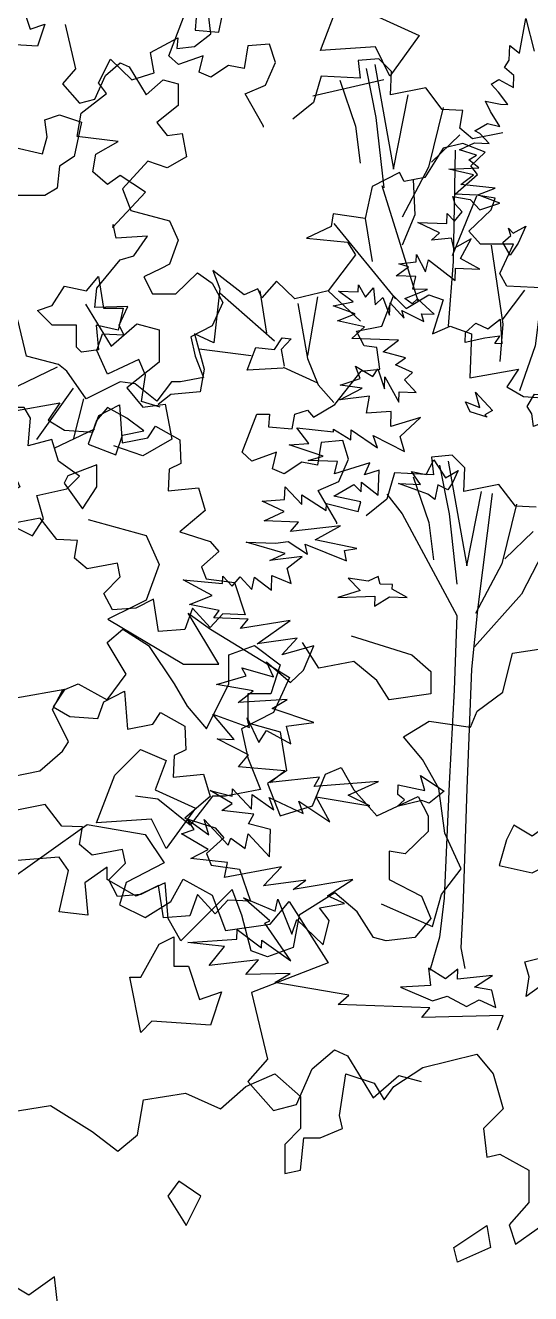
# Model space of a CAD drawing. Header units: inches. Extents: x -11 to 128, y 7 to 56.
# Drawn here: x 25.338 to 25.583, y 23.187 to 23.801 of the extents above; entities that cross this region are included whole.
import ezdxf

# ---------------------------------------------------------------- set-up
doc = ezdxf.new("R2010")
doc.units = ezdxf.units.IN
doc.header["$MEASUREMENT"] = 0
doc.layers.add('CAY', color=94, linetype='Continuous')
doc.layers.add('CAY-3', color=61, linetype='Continuous')
picture_1 = doc.add_image_def('image1.jpg', size_in_pixel=(1680, 1093))

# ---------------------------------------------------------------- blocks, each defined once
blk = doc.blocks.new('A$C76451831')
at = {"layer": 'CAY'}
for p, q in [((3306.5, 1682.6), (3317.1, 1724.4)), ((3317.1, 1724.4), (3361.9, 1731.5)), ((3278.8, 1661.9), (3306.5, 1682.6)), ((3271.7, 1644.8), (3278.8, 1661.9)), ((3199.2, 1634.2), (3226.9, 1651.3)), ((3226.9, 1651.3), (3271.7, 1644.8)), ((3219.8, 1610), (3199.2, 1634.2)), ((3237.5, 1578.7), (3219.8, 1610)), ((3244, 1530.4), (3237.5, 1578.7)), ((2764.5, 1473.6), (2857.6, 1539.7)), ((2857.6, 1539.7), (2920.1, 1529)), ((2920.1, 1529), (2940.8, 1498.4)), ((3261.7, 1492), (3244, 1530.4)), ((2940.8, 1498.4), (2899.5, 1477.1)), ((3240.4, 1464.3), (3261.7, 1492)), ((2947.9, 1456.5), (2961.4, 1480.7)), ((2961.4, 1480.7), (2992.7, 1463.6)), ((2899.5, 1477.1), (2892.4, 1452.9)), ((3230.4, 1429.5), (3240.4, 1464.3)), ((2892.4, 1452.9), (2920.1, 1439.4)), ((2920.1, 1439.4), (2947.9, 1456.5)), ((2992.7, 1463.6), (3006.8, 1425.2)), ((3055.2, 1432.3), (3075.8, 1456.5)), ((3075.8, 1456.5), (3117.7, 1390.4)), ((3175, 1454.3), (3230.4, 1429.5)), ((3006.8, 1425.2), (3055.2, 1432.3)), ((3117.7, 1390.4), (3035.1, 1358.6)), ((3035.1, 1358.6), (3052.2, 1286.6)), ((3052.2, 1286.6), (3031, 1262.4)), ((4929.6, 1084.7), (4941, 1036.7)), ((5071.3, 1092.1), (5070.3, 1078.4)), ((5095.6, 1076.3), (5098.8, 1092.1)), ((5420.6, 1053.6), (5427.3, 1091)), ((5427.3, 1091), (5436.5, 1055.8)), ((5070.3, 1078.4), (5095.6, 1076.3)), ((5409.5, 1046.3), (5410, 1062.2)), ((5410, 1062.2), (5420.6, 1053.6)), ((4973.2, 1029.6), (4989.3, 1043.4)), ((4989.3, 1043.4), (4998.7, 1039.1)), ((5268.6, 1047.8), (5246.4, 1045.7)), ((5246.4, 1045.7), (5248.5, 1026.7)), ((5282.3, 1034.1), (5268.6, 1047.8)), ((5404.2, 1038.3), (5409.5, 1046.3)), ((4941, 1036.7), (4926.8, 1020.6)), ((4961.8, 1004.1), (4973.2, 1029.6)), ((4998.7, 1039.1), (5017.2, 1008.8)), ((5206.3, 1028.8), (5197.9, 1000.4)), ((5248.5, 1026.7), (5206.3, 1028.8)), ((5281.2, 1008.8), (5282.3, 1034.1)), ((5414.3, 1029.8), (5404.2, 1038.3)), ((5413.9, 1016.7), (5414.3, 1029.8)), ((4926.8, 1020.6), (4945.3, 999.7)), ((5017.2, 1008.8), (5035.7, 1024.9)), ((5035.7, 1024.9), (5051.8, 1020.6)), ((5051.8, 1020.6), (5051.8, 997.4)), ((5273.8, 1025), (5197.2, 1007.3)), ((5319.2, 1016.2), (5281.2, 1008.8)), ((5337.1, 993), (5319.2, 1016.2)), ((5390, 1020.2), (5398.3, 1025.4)), ((5397.8, 1011.8), (5390, 1020.2)), ((5398.3, 1025.4), (5413.9, 1016.7)), ((4945.3, 999.7), (4961.8, 1004.1)), ((5197.9, 1000.4), (5175.7, 982.4)), ((5389, 990.8), (5383.9, 1001.9)), ((5383.9, 1001.9), (5400.1, 998.6)), ((5407.8, 998.3), (5397.8, 1011.8)), ((5051.8, 997.4), (5028.6, 978.9)), ((5359.3, 991.9), (5337.1, 993)), ((5356.1, 972.9), (5359.3, 991.9)), ((5399.3, 974.6), (5389, 990.8)), ((5400.1, 998.6), (5407.8, 998.3)), ((5028.6, 978.9), (5040, 965.1)), ((5369.8, 961.3), (5356.1, 972.9)), ((5372.4, 970.1), (5385.8, 977.8)), ((5385.8, 977.8), (5399.3, 974.6)), ((5040, 965.1), (5056.1, 967.1)), ((5056.1, 967.1), (5060.8, 941.9)), ((5402.5, 967.7), (5369.8, 961.3)), ((5377.7, 967.2), (5372.4, 970.1)), ((5387.7, 956.4), (5377.7, 967.2)), ((5355.8, 949.4), (5371.9, 957)), ((5374.2, 943.7), (5355.8, 949.4)), ((5371.9, 957), (5387.7, 956.4)), ((5019.2, 937.2), (4991.7, 907.3)), ((5040, 930.1), (5019.2, 937.2)), ((5060.8, 941.9), (5040, 930.1)), ((5365.8, 938.6), (5374.2, 943.7)), ((5376.4, 930.1), (5365.8, 938.6)), ((5344.2, 928.5), (5376.4, 930.1)), ((5370.7, 922.5), (5344.2, 928.5)), ((5357.2, 912.1), (5370.7, 922.5)), ((4991.7, 907.3), (5000.7, 884.1)), ((5394.2, 908.1), (5357.2, 912.1)), ((5375.4, 901.1), (5394.2, 908.1)), ((5351, 891), (5348.6, 899.3)), ((5348.6, 899.3), (5367.1, 895.9)), ((5358.4, 882.6), (5351, 891)), ((5367.1, 895.9), (5377.5, 884.7)), ((5399.1, 892.1), (5375.4, 901.1)), ((5377.5, 884.7), (5399.1, 892.1)), ((5000.7, 884.1), (5042.4, 872.7)), ((5342.1, 870.1), (5342.5, 880.9)), ((5342.5, 880.9), (5350.4, 872.5)), ((5350.4, 872.5), (5358.4, 882.6)), ((5042.4, 872.7), (5051.8, 851.9)), ((5310.5, 871.2), (5342.1, 870.1)), ((5334.1, 859.9), (5310.5, 871.2)), ((5051.8, 851.9), (5042.4, 826.3)), ((5325.6, 852), (5334.1, 859.9)), ((5347, 854), (5325.6, 852)), ((5349.4, 843.1), (5347, 854)), ((5368.3, 853.3), (5349.4, 843.1)), ((5356.7, 832.4), (5368.3, 853.3)), ((5309, 828.6), (5309.3, 836.7)), ((5309.3, 836.7), (5319, 817.8)), ((5033.3, 821.6), (5014.8, 812.5)), ((5042.4, 826.3), (5033.3, 821.6)), ((5287.1, 813.5), (5300.6, 823.4)), ((5290.3, 826.5), (5309, 828.6)), ((5300.6, 823.4), (5290.3, 826.5)), ((5319, 817.8), (5322.2, 830.9)), ((5322.2, 830.9), (5350.9, 808.5)), ((5350.9, 808.5), (5351.3, 821.7)), ((5351.3, 821.7), (5377.6, 820.8)), ((5377.6, 820.8), (5356.7, 832.4)), ((5014.8, 812.5), (5023.9, 794.1)), ((5049.4, 794.1), (5072.6, 816.9)), ((5072.6, 816.9), (5088.7, 805.5)), ((5308.4, 812.7), (5287.1, 813.5)), ((5305.2, 799.3), (5308.4, 812.7)), ((5023.9, 794.1), (5049.4, 794.1)), ((5088.7, 805.5), (5100.1, 784.6)), ((5240.9, 785.6), (5224.9, 797.1)), ((5224.9, 797.1), (5246.2, 796.3)), ((5246.2, 796.3), (5246.5, 804)), ((5246.5, 804), (5254.2, 790.6)), ((5254.2, 790.6), (5262.7, 800.7)), ((5262.7, 800.7), (5264.7, 782.1)), ((5296.7, 789.1), (5321.1, 798.7)), ((5321.1, 798.7), (5305.2, 799.3)), ((4951.7, 782.9), (4979.4, 737.5)), ((5100.1, 784.6), (5088.7, 759.5)), ((5219.4, 781), (5240.9, 785.6)), ((5243.1, 772.4), (5219.4, 781)), ((5264.7, 782.1), (5272.7, 790)), ((5272.7, 790), (5280.2, 771.1)), ((5280.2, 771.1), (5280.7, 784.3)), ((5280.7, 784.3), (5296, 767.8)), ((5304.7, 783.4), (5296.7, 789.1)), ((5310.3, 788.7), (5304.7, 783.4)), ((5328.3, 772.2), (5310.3, 788.7)), ((5223.8, 764.9), (5243.1, 772.4)), ((5296, 767.8), (5293.5, 776.1)), ((5293.5, 776.1), (5317.1, 764.4)), ((5314.7, 772.6), (5328.3, 772.2)), ((5317.1, 764.4), (5314.7, 772.6)), ((4887.9, 726.8), (4878.5, 766.1)), ((4979.4, 737.5), (5007.1, 761.7)), ((5007.1, 761.7), (5031.3, 755.2)), ((5031.3, 755.2), (5031.3, 720.4)), ((5088.7, 759.5), (5065.6, 747.7)), ((5253, 758.5), (5223.8, 764.9)), ((5239.5, 745.8), (5253, 758.5)), ((5065.6, 747.7), (5070.3, 726.8)), ((5289.7, 744), (5239.5, 745.8)), ((5273.4, 731.5), (5289.7, 744)), ((4922.5, 717.8), (4887.9, 726.8)), ((5070.3, 726.8), (5079.3, 704)), ((5297.2, 725.2), (5273.4, 731.5)), ((5286.5, 717.4), (5297.2, 725.2)), ((4825.4, 669), (4921.3, 715.4)), ((4931.5, 710.7), (4922.5, 717.8)), ((5031.3, 720.4), (4996.5, 692.7)), ((5248.4, 702.9), (5243.4, 716.2)), ((5243.4, 716.2), (5262.1, 705.1)), ((5262.1, 705.1), (5267.3, 713.1)), ((5267.3, 713.1), (5274.7, 691.5)), ((5304.8, 709.1), (5286.5, 717.4)), ((4952.3, 680.8), (4931.5, 710.7)), ((4989.3, 699.3), (4952.3, 680.8)), ((5005.4, 696.9), (4989.3, 699.3)), ((5044.7, 699.3), (5028.6, 678.5)), ((5054.2, 699.3), (5044.7, 699.3)), ((5079.3, 704), (5054.2, 699.3)), ((5226.8, 695.5), (5248.4, 702.9)), ((5274.7, 691.5), (5275.2, 704.7)), ((5275.2, 704.7), (5290.1, 677.4)), ((5296.4, 701.2), (5304.8, 709.1)), ((5309, 687.6), (5296.4, 701.2)), ((4899.3, 636.8), (4938.6, 692.2)), ((4996.5, 692.7), (5013.6, 672)), ((5028.6, 678.5), (5005.4, 696.9)), ((5226.3, 679.6), (5250.7, 692.4)), ((5250.7, 692.4), (5226.8, 695.5)), ((5290.1, 677.4), (5290.5, 688.3)), ((5290.5, 688.3), (5309, 687.6)), ((4938.6, 636.8), (4950, 680.8)), ((5013.6, 672), (5037.8, 675)), ((5037.8, 675), (5044.9, 637.2)), ((5258.6, 683.9), (5226.3, 679.6)), ((5255.2, 665.5), (5258.6, 683.9)), ((5282, 667.2), (5255.2, 665.5)), ((5281.5, 650.9), (5282, 667.2)), ((5313.5, 660.7), (5281.5, 650.9)), ((5291.5, 640.2), (5313.5, 660.7)), ((4917.8, 627.7), (4961.8, 648.6)), ((5179.9, 649.5), (5219.6, 645.4)), ((5192.9, 632.7), (5179.9, 649.5)), ((5219.6, 645.4), (5219.7, 648.1)), ((5219.7, 648.1), (5238.4, 636.6)), ((5238.4, 636.6), (5238.7, 647.4)), ((5238.7, 647.4), (5267.1, 627.9)), ((5013.6, 619.5), (4982.4, 630.1)), ((5044.9, 637.2), (5013.6, 619.5)), ((5171.6, 631.2), (5192.9, 632.7)), ((5208.3, 619), (5171.6, 631.2)), ((5262.5, 641.2), (5296.4, 624.1)), ((5267.1, 627.9), (5262.5, 641.2)), ((5296.4, 624.1), (5291.5, 640.2)), ((5192.3, 614.2), (5208.3, 619)), ((5224, 613.1), (5192.3, 614.2)), ((5220.8, 600), (5224, 613.1)), ((5258.8, 611.8), (5220.8, 600)), ((5252.9, 598.9), (5258.8, 611.8)), ((5268.9, 603.8), (5252.9, 598.9)), ((5268, 577.1), (5268.9, 603.8)), ((5219.9, 576), (5241.7, 588.4)), ((5241.7, 588.4), (5249.5, 580.4)), ((5249.5, 580.4), (5249.9, 590.8)), ((5249.9, 590.8), (5268, 577.1)), ((5166.8, 572.4), (5167.3, 586)), ((5167.3, 586), (5185.2, 566.8)), ((5185.2, 566.8), (5185.5, 577.2)), ((5185.5, 577.2), (5211.7, 560.4)), ((5249.2, 569.6), (5219.9, 576)), ((5142.7, 570.6), (5166.8, 572.4)), ((5166.3, 559.3), (5142.7, 570.6)), ((5211.7, 560.4), (5212, 568.1)), ((5212, 568.1), (5246.1, 559.2)), ((5246.1, 559.2), (5249.2, 569.6)), ((5144.7, 549.2), (5166.3, 559.3)), ((5181.8, 547.9), (5144.7, 549.2)), ((5173.3, 537.8), (5181.8, 547.9)), ((5227, 544), (5173.3, 537.8)), ((5199.7, 528.7), (5227, 544)), ((5125.3, 526.3), (5157, 525.2)), ((5167.5, 513.9), (5125.3, 526.3)), ((5157, 525.2), (5170.6, 527)), ((5170.6, 527), (5191.5, 513.1)), ((5189.1, 524.1), (5233.8, 506.2)), ((5191.5, 513.1), (5189.1, 524.1)), ((5244.7, 519.4), (5199.7, 528.7)), ((5150.9, 506.4), (5167.5, 513.9)), ((5185.9, 510.6), (5150.9, 506.4)), ((5169.6, 498), (5185.9, 510.6)), ((5231.5, 517.1), (5244.7, 519.4)), ((5233.8, 506.2), (5231.5, 517.1)), ((5174, 481.5), (5169.6, 498)), ((5057.3, 485.6), (5099.7, 481.8)), ((5088.4, 468.6), (5057.3, 485.6)), ((5099.7, 481.8), (5100, 489.5)), ((5100, 489.5), (5110.1, 478.8)), ((5110.1, 478.8), (5118.6, 488.9)), ((5118.6, 488.9), (5131.2, 475.3)), ((5131.2, 475.3), (5134.4, 488.3)), ((5134.4, 488.3), (5152.5, 474.6)), ((5152.5, 474.6), (5153.1, 490.4)), ((5153.1, 490.4), (5174, 481.5)), ((5064.1, 459.1), (5088.4, 468.6)), ((5096, 452.5), (5064.1, 459.1)), ((5090.3, 444.6), (5096, 452.5)), ((5062.5, 449.6), (5086.7, 432.5)), ((5127.4, 443.3), (5090.3, 444.6)), ((5119.3, 433.1), (5127.4, 443.3)), ((5172.7, 441.7), (5119.3, 433.1)), ((5137.3, 416.6), (5172.7, 441.7)), ((5180.2, 422.8), (5137.3, 416.6)), ((5163.7, 404.8), (5180.2, 422.8)), ((5198.4, 414.5), (5163.7, 404.8)), ((5187.1, 388.1), (5198.4, 414.5)), ((5154.7, 381.1), (5147.1, 397.2)), ((5147.1, 397.2), (5173, 375)), ((5120.6, 390.5), (5154.7, 381.1)), ((5125.3, 382.1), (5120.6, 390.5)), ((5173, 375), (5187.1, 388.1)), ((5093.2, 372.8), (5125.3, 382.1)), ((5132.9, 366), (5093.2, 372.8)), ((5171.9, 380.3), (5154.8, 342.6)), ((5116.6, 353.4), (5132.9, 366)), ((5169.7, 356.6), (5116.6, 353.4)), ((5153.5, 346.7), (5169.7, 356.6)), ((5154.8, 342.6), (5120.1, 324.9)), ((5198.3, 331.5), (5153.5, 346.7)), ((5112.4, 313.2), (5089.4, 340.8)), ((5089.4, 340.8), (5128.7, 326.2)), ((5126.4, 336.8), (5139.1, 310)), ((5128.7, 326.2), (5126.4, 336.8)), ((5168.7, 327.6), (5198.3, 331.5)), ((5120.1, 324.9), (5127.1, 293.6)), ((5139.1, 310), (5147.2, 322.9)), ((5147.2, 322.9), (5173.5, 308.8)), ((5173.5, 308.8), (5168.7, 327.6)), ((5093.9, 313.9), (5112.4, 313.2)), ((5127.7, 296.8), (5093.9, 313.9)), ((5116.8, 284), (5127.7, 296.8)), ((5127.1, 293.6), (5140.7, 259.4)), ((5167, 279.6), (5116.8, 284)), ((5150.7, 267), (5167, 279.6)), ((5110.3, 252.1), (5110.6, 260.2)), ((5110.6, 260.2), (5131.1, 238.2)), ((5204.4, 272.8), (5150.7, 267)), ((5198.6, 262.6), (5204.4, 272.8)), ((5268.1, 267.9), (5198.6, 262.6)), ((5235.4, 253.2), (5268.1, 267.9)), ((5029.8, 248.8), (5005.7, 252.3)), ((5064.6, 221), (5029.8, 248.8)), ((5088.8, 252.3), (5064.6, 221)), ((5110, 244.4), (5086.5, 258.4)), ((5086.5, 258.4), (5110.3, 252.1)), ((5103, 252.3), (5088.8, 252.3)), ((5140.7, 259.4), (5103, 252.3)), ((5131.1, 238.2), (5131.7, 254.1)), ((5131.7, 254.1), (5155.1, 237.4)), ((5155.1, 237.4), (5150.1, 250.7)), ((5150.1, 250.7), (5186.7, 233.6)), ((5186.7, 233.6), (5182.2, 246.9)), ((5182.2, 246.9), (5215.8, 224.4)), ((5200.9, 251.6), (5259, 241.9)), ((5215.8, 224.4), (5200.9, 251.6)), ((5259, 241.9), (5235.4, 253.2)), ((5098.9, 236.6), (5110, 244.4)), ((5133.6, 232.7), (5098.9, 236.6)), ((5127.8, 222.5), (5133.6, 232.7)), ((5069.2, 216.4), (5061.4, 227.5)), ((5061.4, 227.5), (5084.8, 210.4)), ((5080, 226.9), (5105.7, 199.2)), ((5084.8, 210.4), (5080, 226.9)), ((5151.6, 216.2), (5127.8, 222.5)), ((5055.4, 211.4), (5069.2, 216.4)), ((5084.3, 194.5), (5055.4, 211.4)), ((5105.7, 199.2), (5108.7, 206.8)), ((5108.7, 206.8), (5124.2, 195.8)), ((5124.2, 195.8), (5127.5, 211.6)), ((5127.5, 211.6), (5150.6, 186.8)), ((5150.6, 186.8), (5151.6, 216.2)), ((5065.3, 184.8), (5084.3, 194.5)), ((5105.1, 180.6), (5065.3, 184.8)), ((5101.8, 164.4), (5105.1, 180.6)), ((5163.4, 175.9), (5101.8, 164.4)), ((5144.1, 155.3), (5163.4, 175.9)), ((5189.6, 161.4), (5144.1, 155.3)), ((5240.4, 162.3), (5176.1, 151.4)), ((5176.1, 151.4), (5189.6, 161.4)), ((5213, 144.7), (5240.4, 162.3)), ((5150.9, 117.8), (5122.3, 142.4)), ((5122.3, 142.4), (5156.7, 128.1)), ((5156.7, 128.1), (5159.4, 141.1)), ((5159.4, 141.1), (5174.4, 103.4)), ((5231.3, 136.3), (5213, 144.7)), ((5204.4, 131.8), (5231.3, 136.3)), ((5214.8, 117.9), (5204.4, 131.8)), ((5145.4, 115.3), (5150.9, 117.8)), ((5173.4, 74.4), (5145.4, 115.3)), ((5174.4, 103.4), (5180, 119.1)), ((5180, 119.1), (5208.5, 91.8)), ((5208.5, 91.8), (5214.8, 117.9)), ((5062.2, 94.2), (5115.3, 97.8)), ((5115.3, 97.8), (5115.7, 108.2)), ((5115.7, 108.2), (5141.7, 88.7)), ((5141.7, 88.7), (5142, 96.8)), ((5142, 96.8), (5173.4, 74.4)), ((5101.9, 90.1), (5062.2, 94.2)), ((5085.3, 69.4), (5101.9, 90.1)), ((5138.6, 75.7), (5085.3, 69.4)), ((5124.9, 59.8), (5138.6, 75.7)), ((5172.9, 60.9), (5124.9, 59.8)), ((5156.3, 51), (5172.9, 60.9)), ((5236, 37.4), (5156.3, 51)), ((5224.8, 27.3), (5236, 37.4)), ((5323.5, 23.9), (5224.8, 27.3)), ((5314.9, 13.3), (5323.5, 23.9)), ((5402.9, 15.7), (5314.9, 13.3)), ((5396.9, 0), (5402.9, 15.7))]:
    blk.add_line(p, q, dxfattribs=at)
for points in [[(3369.9, 1515.3), (3365.9, 1547), (3338.2, 1527.2), (3318.4, 1539), (3310.5, 1523.2), (3302.6, 1495.5), (3338.2, 1487.6), (3354, 1495.5)], [(2935.2, 1410.5), (2951, 1418.5), (2951, 1386.8), (2966.9, 1386.8), (2978.8, 1351.1), (3002.5, 1359.1), (2990.6, 1323.4), (2927.3, 1327.4), (2915.4, 1315.5), (2903.5, 1374.9), (2915.4, 1374.9)], [(722.8, 1185.8), (750.5, 1213.5), (778.2, 1201.7), (766.3, 1170), (809.9, 1150.2), (778.2, 1106.6), (762.4, 1138.3), (703, 1134.3)], [(4862.9, 1119.3), (4873.5, 1124.6), (4873.5, 1103.5), (4884.1, 1103.5), (4892, 1079.7), (4907.8, 1085), (4899.9, 1061.2), (4857.7, 1063.9), (4849.7, 1055.9), (4841.8, 1095.6), (4849.7, 1095.6)], [(4865.6, 929.2), (4870.9, 953), (4905.2, 945.1), (4910.4, 963.5), (4907.8, 982), (4923.6, 987.3), (4947.4, 979.4), (4939.5, 942.4), (4923.6, 931.9), (4921, 908.1), (4907.8, 900.2), (4873.5, 900.2)], [(5402.6, 849.4), (5411, 857.2), (5408.6, 865), (5413.8, 859.4), (5427.2, 867.1), (5418.9, 848.8), (5410.3, 835.9)], [(4915.7, 781.4), (4928.9, 802.5), (4952.7, 797.2), (4965.9, 813), (4971.2, 778.7), (4992.3, 778.7), (4987, 755), (4963.2, 760.2), (4965.9, 733.8), (4947.4, 731.2), (4942.1, 736.5), (4942.1, 760.2), (4915.7, 760.2), (4899.9, 776.1)], [(5401.5, 740.1), (5393.8, 740.4), (5399.1, 748.4), (5383.1, 746.2), (5361.7, 741.5), (5362, 752.4), (5373.3, 762.4), (5386.2, 756.5), (5399.7, 766.9)], [(5385.6, 660.9), (5367.2, 667), (5362.2, 677.6), (5377.8, 671.6), (5372.9, 688.1), (5391.3, 668.4), (5383, 663.7)], [(5433.8, 664.7), (5428.6, 672.6), (5436.8, 685.9), (5455.8, 685.2), (5444.5, 674.7), (5459.9, 661), (5435.5, 651)], [(4892.2, 660), (4885.5, 671.4), (4869.4, 671.4), (4869.4, 643.8), (4852.9, 632), (4836.8, 636.8), (4843.9, 609.2), (4871.4, 606.9), (4880.8, 586), (4862.3, 574.6), (4862.3, 553.8), (4871.4, 544.4), (4894.6, 533), (4906.4, 551.4), (4899.3, 576.6), (4931.5, 583.7), (4945.3, 597.4), (4922.5, 613.6), (4915.4, 636.8), (4889.8, 630.1)], [(4975.5, 671.4), (4963.7, 657.6), (4954.7, 632), (4984.6, 620.6), (4991.7, 641.5), (5014.8, 646.2), (4996.4, 660)], [(5321.5, 577.9), (5289.7, 589.5), (5313.7, 588.6), (5303.8, 602.6), (5319.5, 599.3), (5327.8, 614.9), (5340.7, 595.8), (5354.1, 603.5), (5348.2, 590.1), (5343, 582.6), (5332.3, 588), (5329, 572.2)], [(5270.1, 480.9), (5267.7, 489.1), (5257.1, 484.1), (5235.4, 487.5), (5248.5, 473.9), (5224.3, 466.6), (5264.2, 467.9), (5263.8, 457.1), (5280, 467.4), (5299.1, 466.7), (5283, 475.4), (5283.2, 480.4)], [(5288.9, 254), (5289.3, 264.4), (5318.1, 258.4), (5313.6, 274.5), (5339.3, 257.7), (5323, 244.7), (5315, 247.7), (5288.4, 240.9), (5296.4, 248.3)], [(5431.1, 57.3), (5426.2, 73.3), (5445, 78.1), (5445.6, 96.7), (5466.2, 74.6), (5479.7, 87.3), (5495.3, 65.5), (5521.6, 67.3), (5535, 59.1), (5502.6, 54.8), (5481.7, 65.9), (5467.9, 47.8), (5452.3, 53.8), (5427.7, 36.1)], [(5395.1, 24.1), (5390.7, 42.8), (5371.8, 46.2), (5391.3, 58.7), (5353.5, 54.6), (5353.9, 65.4), (5340.4, 55), (5322.2, 66.5), (5324.3, 47.9), (5292.1, 46.3), (5326.4, 31.5), (5342.5, 36.4), (5363.4, 25.2), (5376.8, 32.4)]]:
    blk.add_lwpolyline(points, close=True, dxfattribs=at)
for points in [[(530, 749.3), (509.9, 755.6), (514.2, 784.1), (506.8, 800.9), (473, 785.1), (461.4, 810.4), (467.7, 828.4), (490.9, 827.3), (485.7, 837.9), (495.2, 857.9), (459.3, 856.8), (461.4, 877.9), (486.7, 908.5), (501.5, 912.7), (516.3, 933.8), (482.5, 931.7), (479.3, 946.5), (478.3, 943.3), (514.2, 981.3), (486.7, 999.2), (473, 989.7), (457.2, 1003.4), (460.4, 1022.4), (484.6, 1036.1), (440.3, 1041.4), (444.5, 1066.7), (472, 1087.8), (463.5, 1099.4), (476.2, 1124.7), (499.4, 1102.6), (523.6, 1110), (519.4, 1132.1), (549, 1147.9), (547.9, 1136.3), (566.9, 1138.4), (584.8, 1152.1), (581.7, 1176.4)], [(5144.1, 974), (5144.1, 975), (5124.1, 1009.8), (5146.2, 1019.3), (5156.8, 1043.6), (5150.4, 1063.6), (5127.2, 1061.5), (5123, 1037.3), (5106.1, 1040.4), (5087.2, 1027.8), (5074.5, 1033.1), (5078.7, 1051), (5052.3, 1041.5), (5041.8, 1051), (5057.6, 1092.1)], [(5264.3, 1041.5), (5284.4, 928.6), (5300.2, 1008.8)], [(948.7, 877.9), (904.4, 880), (897, 893.7), (911.8, 925.4), (875.9, 925.4), (863.3, 939.1), (887.5, 962.3), (891.7, 975), (871.7, 978.1), (848.5, 979.2), (872.7, 1000.3), (865.4, 1009.8), (881.2, 1024.5), (856.9, 1034), (835.8, 1028.7), (815.8, 997.1), (793.6, 992.9), (788.4, 1002.4), (758.8, 987.6), (751.5, 952.8), (716.7, 958.1), (714.5, 944.4), (688.2, 931.7), (732.5, 927.5), (740.9, 913.8), (711.4, 874.8), (675.5, 866.3), (655.5, 885.3), (639.7, 867.4), (635.4, 876.9), (620.7, 870.5), (586.9, 896.9), (594.3, 876.9), (588, 818.9), (566.9, 828.4), (577.4, 790.4), (573.2, 766.1), (541.6, 763), (527.9, 752.4)], [(848.5, 1026.6), (846.4, 906.4), (841.1, 836.8)], [(5254.8, 1037.3), (5265.4, 984.5), (5273.8, 908.6)], [(5226.4, 1024.6), (5243.2, 975), (5248.5, 935)], [(769.4, 988.7), (808.4, 864.2)], [(803.1, 995), (805.2, 957), (791.5, 924.3)], [(5338.2, 995.1), (5322.3, 930.7), (5293.9, 877)], [(871.7, 977.1), (845.3, 912.7)], [(5356.1, 965.6), (5325.5, 936)], [(717.7, 947.5), (784.2, 866.3)], [(751.5, 952.8), (758.8, 906.4)], [(887.5, 924.3), (900.2, 838.9), (897, 798.8)], [(923.4, 875.8), (899.1, 843.1)], [(594.3, 872.7), (653.4, 821)], [(634.4, 741.9), (648.1, 741.9), (647, 728.2), (672.4, 726.1), (675.5, 741.9), (689.2, 746.1), (695.6, 738.7), (718.8, 752.4), (747.2, 788.3), (767.3, 790.4), (764.1, 813.6), (750.4, 815.7), (742, 831.5), (769.4, 836.8), (782, 869.5), (795.8, 855.8), (820, 870.5), (835.8, 865.3), (824.2, 828.4), (843.2, 836.8), (866.4, 828.4), (864.3, 780.9), (917, 790.4), (904.4, 771.4), (922.3, 760.9), (952.9, 758.7)], [(936, 641.7), (913.9, 642.7), (895.9, 665.9), (858, 658.6), (859, 683.9), (845.3, 697.6), (823.2, 695.5), (825.3, 676.5), (783.1, 678.6), (774.7, 650.1), (752.5, 632.2)], [(637.6, 874.8), (644.9, 829.4)], [(699.8, 868.4), (689.2, 805.2)], [(711.4, 874.8), (746.2, 842.1)], [(942.4, 872.7), (935, 815.7), (918.1, 767.2)], [(678.7, 861.1), (689.2, 802), (700.8, 773.5), (717.7, 754.5)], [(662.9, 791.4), (623.8, 789.3), (633.3, 813.6), (653.4, 811.5), (661.8, 824.1), (671.3, 823.1), (660.8, 811.5), (663.9, 793.6)], [(572.2, 812.5), (628.1, 805.2)], [(662.9, 792.5), (699.8, 775.6)], [(720.9, 623.7), (720.9, 624.8), (700.8, 659.6), (723, 669.1), (733.5, 693.4), (727.2, 713.4), (704, 711.3), (699.8, 687), (682.9, 690.2), (663.9, 677.5), (651.3, 682.8), (655.5, 700.7), (629.1, 691.2), (618.6, 700.7), (634.4, 741.9)], [(831.6, 687), (842.2, 634.3), (850.6, 558.4)], [(841.1, 691.2), (861.1, 578.4), (877, 658.6)], [(803.1, 674.4), (820, 624.8), (825.3, 584.7)], [(774.7, 655.4), (791.5, 634.3), (850.6, 524.6), (847.4, 444.5), (842.2, 343.2), (836.9, 219.8), (831.6, 177.6), (821.1, 141.8)], [(888.6, 656.4), (872.7, 530.9), (866.4, 466.6), (861.1, 337.9), (856.9, 208.2), (854.8, 166), (859, 143.9)], [(914.9, 644.8), (899.1, 580.5), (870.6, 526.7)], [(948.7, 602.7), (920.2, 547.8), (869.6, 490.9)], [(932.9, 615.3), (902.3, 585.8)]]:
    blk.add_lwpolyline(points, dxfattribs=at)
at = {"layer": 'CAY-3'}
for p, q in [((3100.6, 1276), (3124.7, 1296.6)), ((3124.7, 1296.6), (3138.9, 1290.1)), ((3138.9, 1290.1), (3166.6, 1244.7)), ((3220.2, 1277.6), (3278.5, 1291.8)), ((3278.5, 1291.8), (3296.2, 1270.6)), ((3083.5, 1237.6), (3100.6, 1276)), ((3188.9, 1257), (3220.2, 1277.6)), ((3029.1, 1257), (3060.4, 1270.6)), ((3031, 1262.4), (3058.7, 1231.2)), ((3060.4, 1270.6), (3088.1, 1246.4)), ((3130, 1225.7), (3137, 1270.6)), ((3137, 1270.6), (3167.7, 1260.5)), ((3166.6, 1244.7), (3194.3, 1268.9)), ((3167.7, 1260.5), (3178.3, 1242.8)), ((3194.3, 1268.9), (3218.5, 1262.4)), ((3296.2, 1270.6), (3306.9, 1232.8)), ((2918.3, 1242.8), (2963.7, 1249.9)), ((2963.7, 1249.9), (3001.4, 1232.8)), ((3001.4, 1232.8), (3029.1, 1257)), ((3088.1, 1246.4), (3088.1, 1211.6)), ((3178.3, 1242.8), (3188.9, 1257)), ((2773.2, 1229.3), (2818.1, 1236.4)), ((2818.1, 1236.4), (2862.9, 1208.6)), ((2911.8, 1205.1), (2918.3, 1242.8)), ((3058.7, 1231.2), (3083.5, 1237.6)), ((3306.9, 1232.8), (3285.6, 1211.6)), ((3133.5, 1211.6), (3130, 1225.7)), ((2862.9, 1208.6), (2890.6, 1187.4)), ((2890.6, 1187.4), (2911.8, 1205.1)), ((3088.1, 1211.6), (3071, 1194.5)), ((3109.3, 1201.6), (3133.5, 1211.6)), ((3285.6, 1211.6), (3289.2, 1180.9)), ((3071, 1194.5), (3071, 1163.2)), ((3088.1, 1166.8), (3091.6, 1201.6)), ((3091.6, 1201.6), (3109.3, 1201.6)), ((3289.2, 1180.9), (3303.3, 1183.9)), ((3303.3, 1183.9), (3334.6, 1166.8)), ((3071, 1163.2), (3088.1, 1166.8)), ((3334.6, 1166.8), (3334.6, 1131.9)), ((3320.4, 1087.1), (3413.6, 1153.2)), ((3334.6, 1131.9), (3313.3, 1107.8)), ((3313.3, 1107.8), (3320.4, 1087.1)), ((4954.6, 550.5), (5017.1, 533.4)), ((5017.1, 533.4), (5031.3, 502.1)), ((472.7, 495.7), (489.8, 509.9)), ((489.8, 509.9), (517.5, 492.2)), ((493.3, 461.5), (472.7, 495.7)), ((701.4, 468), (683.7, 495.7)), ((736.2, 502.8), (801.7, 482.1)), ((5031.3, 502.1), (5017.1, 463.8)), ((517.5, 492.2), (545.2, 450.9)), ((604.1, 482.1), (631.9, 492.2)), ((604.1, 450.9), (604.1, 482.1)), ((631.9, 492.2), (659.6, 471.5)), ((801.7, 482.1), (822.3, 464.4)), ((659.6, 471.5), (649.5, 440.3)), ((739.2, 475.1), (701.4, 468)), ((763.9, 454.4), (739.2, 475.1)), ((472.7, 433.8), (493.3, 461.5)), ((777.5, 433.8), (763.9, 454.4)), ((822.3, 464.4), (822.3, 440.3)), ((5003.6, 456.7), (4975.9, 443.1)), ((5017.1, 463.8), (5003.6, 456.7)), ((413.7, 423.2), (424.3, 443.8)), ((424.3, 443.8), (441.4, 450.9)), ((441.4, 450.9), (472.7, 433.8)), ((545.2, 450.9), (559.3, 426.7)), ((580, 402.5), (604.1, 450.9)), ((624.8, 440.3), (624.8, 409)), ((649.5, 440.3), (624.8, 440.3)), ((822.3, 440.3), (777.5, 433.8)), ((4975.9, 443.1), (5057.6, 394.5)), ((5095.9, 394.5), (5062.5, 449.6)), ((559.3, 426.7), (580, 402.5)), ((5086.7, 432.5), (5171.9, 380.3)), ((430.8, 388.4), (413.7, 423.2)), ((624.8, 409), (659.6, 399)), ((659.6, 399), (666.6, 357.1)), ((424.3, 378.3), (430.8, 388.4)), ((5057.6, 394.5), (5095.9, 394.5)), ((400.1, 357.1), (424.3, 378.3)), ((298.9, 336.4), (400.1, 357.1)), ((666.6, 357.1), (646, 343.5)), ((708.5, 353.5), (725.6, 360.6)), ((725.6, 360.6), (739.2, 336.4)), ((646, 343.5), (659.6, 308.7)), ((694.4, 319.3), (708.5, 353.5)), ((739.2, 336.4), (763.9, 308.7)), ((763.9, 308.7), (808.7, 329.4)), ((808.7, 329.4), (819.4, 308.7)), ((659.6, 308.7), (694.4, 319.3)), ((819.4, 308.7), (819.4, 291.6)), ((819.4, 291.6), (794.6, 267.4)), ((420.8, 263.9), (375.4, 260.4)), ((430.8, 249.7), (420.8, 263.9)), ((794.6, 267.4), (777.5, 270.4)), ((777.5, 270.4), (777.5, 239.7)), ((420.8, 204.9), (430.8, 249.7)), ((472.7, 253.3), (448.5, 236.2)), ((472.7, 239.7), (472.7, 253.3)), ((448.5, 236.2), (452, 201.4)), ((503.9, 222), (472.7, 239.7)), ((535.2, 236.2), (503.9, 222)), ((538.7, 197.8), (535.2, 236.2)), ((777.5, 239.7), (812.3, 222)), ((607.7, 229.1), (583.5, 204.9)), ((618.3, 201.4), (607.7, 229.1)), ((718.5, 225.5), (680.2, 201.4)), ((742.7, 204.9), (718.5, 225.5)), ((812.3, 222), (822.3, 197.8)), ((452, 201.4), (420.8, 204.9)), ((552.3, 173.6), (538.7, 197.8)), ((583.5, 204.9), (552.3, 173.6)), ((628.3, 163), (618.3, 201.4)), ((680.2, 201.4), (673.7, 166.6)), ((760.4, 177.2), (742.7, 204.9)), ((822.3, 197.8), (805.2, 177.2)), ((673.7, 166.6), (646, 156.5)), ((774, 173.6), (760.4, 177.2)), ((805.2, 177.2), (774, 173.6)), ((646, 156.5), (628.3, 163))]:
    blk.add_line(p, q, dxfattribs=at)
for points in [[(2980.4, 1138.9), (2956.7, 1154.8), (2944.8, 1138.9), (2964.6, 1107.2)], [(3277.4, 1099.3), (3289.2, 1107.2), (3293.2, 1083.5), (3257.6, 1067.6), (3253.6, 1083.5)], [(2826, 1020.1), (2822.1, 1051.8), (2794.4, 1032), (2774.6, 1043.9), (2766.7, 1028), (2758.7, 1000.3), (2794.4, 992.4), (2810.2, 1000.3)], [(430.1, 675.3), (426.1, 667.3), (445.9, 639.6), (461.7, 663.4), (461.7, 687.1)], [(481.1, 352.5), (508.8, 380.2), (536.5, 368.3), (524.6, 336.6), (568.2, 316.8), (536.5, 273.3), (520.7, 305), (461.3, 301)]]:
    blk.add_lwpolyline(points, close=True, dxfattribs=at)
for points in [[(368.8, 744.7), (421.5, 754.2), (408.9, 735.2), (426.8, 724.6), (457.4, 722.5), (463.7, 740.4), (485.9, 752), (489, 710.9), (516.5, 716.2), (524.9, 728.8), (551.3, 714.1), (552.3, 688.8), (539.7, 682.4), (538.6, 659.2), (571.3, 662.4), (578.7, 638.1), (551.3, 614.9), (584, 604.4), (593.5, 593.8), (574.5, 577), (579.7, 564.3), (610.3, 560.1), (621.9, 525.3), (597.7, 526.3), (584, 511.6), (565, 532.7), (556.5, 509.5), (528.1, 507.4), (522.8, 542.2), (503.8, 532.7), (478.5, 530.6), (469, 548.5), (486.9, 566.4), (483.8, 581.2), (451.1, 574.9), (437.4, 586.5), (440.5, 605.4), (418.4, 606.5), (400.5, 629.7), (362.5, 622.3)], [(4876.6, 358.2), (4929.4, 367.7), (4916.7, 348.7), (4934.6, 338.2), (4965.2, 336), (4971.6, 354), (4993.7, 365.6), (4996.9, 324.4), (5024.3, 329.7), (5032.7, 342.4), (5059.1, 327.6), (5060.2, 302.3), (5047.5, 296), (5046.4, 272.8), (5079.1, 275.9), (5086.5, 251.7), (5059.1, 228.5), (5091.8, 217.9), (5101.3, 207.4), (5082.3, 190.5), (5087.6, 177.8), (5118.2, 173.6), (5129.8, 138.8), (5105.5, 139.9), (5091.8, 125.1), (5072.8, 146.2), (5064.4, 123), (5035.9, 120.9), (5030.6, 155.7), (5011.6, 146.2), (4986.3, 144.1), (4976.8, 162), (4994.8, 179.9), (4991.6, 194.7), (4958.9, 188.4), (4945.2, 200), (4948.4, 219), (4926.2, 220), (4908.3, 243.2), (4870.3, 235.8)]]:
    blk.add_lwpolyline(points, dxfattribs=at)

msp = doc.modelspace()

# ---------------------------------------------------------------- block references
at = {"layer": 'CAY', "xscale": 0.0004489089019145984, "yscale": 0.0004489089019145984, "zscale": 0.0004489089019145984}
for p in [(23.14473, 23.31472), (25.16589, 23.27991), (24.08562, 22.72302)]:
    msp.add_blockref('A$C76451831', p, dxfattribs=at)

# ---------------------------------------------------------------- pictures from other files: only their frames are drawn
image = msp.add_image(picture_1, insert=(12.49661, 7.37723), size_in_units=(74.4025, 48.40591))
image.dxf.flags = 6

doc.saveas('drawing.dxf')
